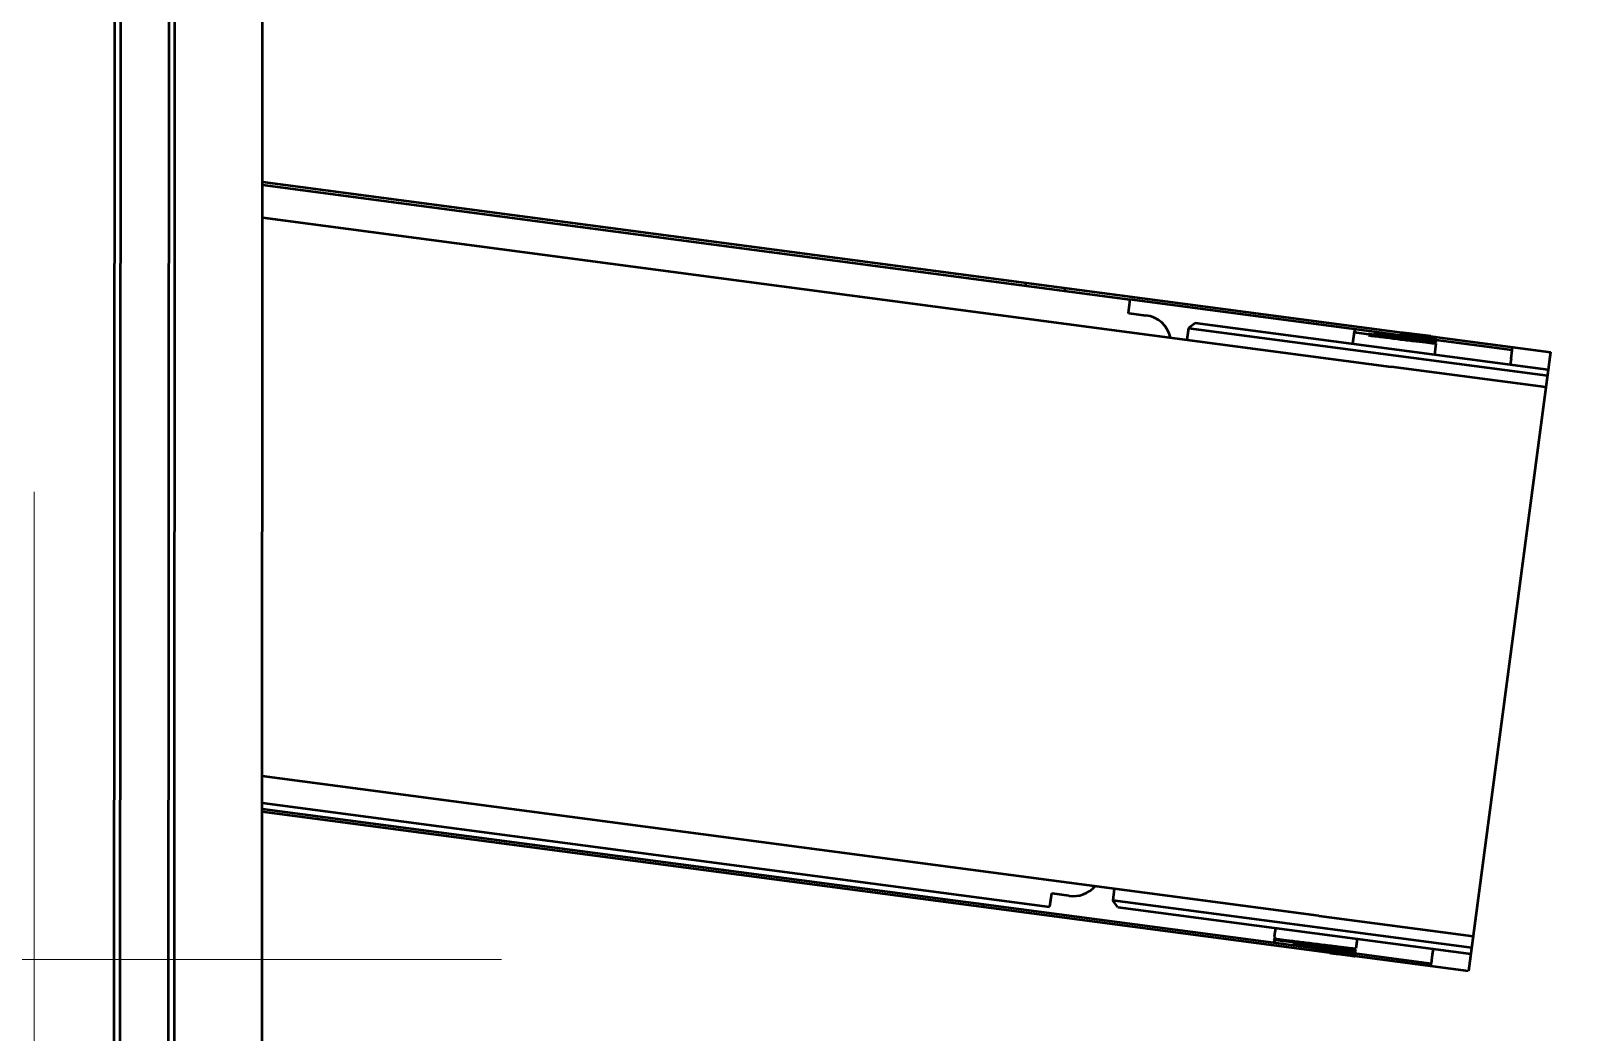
# Model space of a CAD drawing. Header units: millimetres. Extents: x 845401 to 948039, y 511594 to 550263.
# Drawn here: x 912824.5 to 913087.3, y 536170.3 to 536340.2 of the extents above; entities that cross this region are included whole.
import ezdxf

# ---------------------------------------------------------------- set-up
doc = ezdxf.new("R2010")
doc.units = ezdxf.units.MM
doc.layers.add('00', color=7, linetype='Continuous')
doc.layers.add('A-剖-0.10mm.......SECT-L01', color=255, linetype='Continuous', lineweight=18)
doc.layers.add('可见 (ISO)', color=7, linetype='Continuous', lineweight=50)

# ---------------------------------------------------------------- blocks, each defined once
blk = doc.blocks.new('单件分离新结构核图')
at = {"layer": '可见 (ISO)'}
for p, q in [((4619101.27, 893985.08), (4619101.27, 896285.08)), ((4619102.27, 893985.08), (4619102.27, 896285.08)), ((4619110.47, 893985.08), (4619110.47, 896285.08)), ((4619111.47, 893985.08), (4619111.47, 896285.08)), ((4619126.37, 893985.08), (4619126.37, 896285.08)), ((4619126.37, 894968.13), (4619345.11, 894939.33)), ((4619126.37, 894967.6), (4619273.67, 894948.21)), ((4619126.37, 894962.05), (4619318.06, 894936.82)), ((4619256.02, 894950.53), (4619256.09, 894951.05)), ((4619262.64, 894950.19), (4619262.57, 894949.67)), ((4619273.67, 894948.21), (4619273.37, 894945.93)), ((4619314.78, 894942.8), (4619273.67, 894948.21)), ((4619273.49, 894945.91), (4619273.37, 894945.93)), ((4619273.49, 894945.91), (4619276.4, 894945.53)), ((4619284.75, 894944.23), (4619283.63, 894943.37)), ((4619344.72, 894936.33), (4619284.75, 894944.23)), ((4619283.63, 894943.37), (4619283.36, 894941.39)), ((4619283.63, 894943.37), (4619344.59, 894935.34)), ((4619311.78, 894942.69), (4619311.52, 894940.71)), ((4619311.78, 894942.69), (4619311.79, 894942.76)), ((4619311.78, 894942.69), (4619314.24, 894942.36)), ((4619311.82, 894943.04), (4619311.83, 894943.07)), ((4619311.98, 894942.92), (4619311.84, 894943.02)), ((4619311.92, 894942.82), (4619311.97, 894942.84)), ((4619311.97, 894942.84), (4619311.98, 894942.92)), ((4619311.98, 894942.92), (4619311.97, 894942.84)), ((4619312.01, 894943.15), (4619312.01, 894943.16)), ((4619312.01, 894943.16), (4619312.01, 894943.15)), ((4619314.24, 894942.36), (4619314.22, 894942.16)), ((4619314.22, 894942.16), (4619314.34, 894942.25)), ((4619314.33, 894942.35), (4619314.24, 894942.36)), ((4619315.21, 894942.24), (4619314.33, 894942.35)), ((4619314.35, 894942.33), (4619314.33, 894942.35)), ((4619314.34, 894942.25), (4619314.35, 894942.33)), ((4619319.73, 894942.14), (4619314.78, 894942.8)), ((4619315.22, 894942.54), (4619315.21, 894942.46)), ((4619315.37, 894942.34), (4619315.36, 894942.3)), ((4619315.41, 894942.66), (4619315.41, 894942.62)), ((4619319.73, 894942.14), (4619319.8, 894942.66)), ((4619325.58, 894941.6), (4619325.57, 894941.53)), ((4619325.75, 894941.67), (4619325.58, 894941.6)), ((4619325.62, 894941.89), (4619325.61, 894941.84)), ((4619325.76, 894941.68), (4619325.77, 894941.72)), ((4619325.65, 894940.78), (4619325.4, 894938.88)), ((4619325.5, 894940.98), (4619325.49, 894940.9)), ((4619325.49, 894940.9), (4619325.65, 894940.78)), ((4619325.66, 894941.04), (4619325.5, 894940.97)), ((4619325.54, 894941.29), (4619325.53, 894941.21)), ((4619325.7, 894941.36), (4619325.54, 894941.29)), ((4619325.68, 894941.05), (4619325.69, 894941.09)), ((4619333.06, 894940.39), (4619325.71, 894941.36)), ((4619325.72, 894941.37), (4619325.73, 894941.4)), ((4619345.11, 894939.33), (4619331.28, 894834.24)), ((4619338.61, 894939.66), (4619333.06, 894940.39)), ((4619338.42, 894938.17), (4619338.61, 894939.66)), ((4619338.61, 894939.66), (4619338.68, 894940.18)), ((4619344.33, 894933.36), (4619318.06, 894936.82)), ((4619338.42, 894938.17), (4619338.29, 894937.18)), ((4619305.8, 894843.62), (4619126.37, 894867.24)), ((4619126.37, 894862.7), (4619260.1, 894845.1)), ((4619126.37, 894861.7), (4619239.34, 894846.82)), ((4619331.28, 894834.24), (4619126.37, 894861.21)), ((4619260.4, 894847.38), (4619260.1, 894845.1)), ((4619260.4, 894847.38), (4619260.52, 894847.36)), ((4619263.43, 894846.98), (4619260.52, 894847.36)), ((4619271.09, 894848.19), (4619270.83, 894846.21)), ((4619239.34, 894846.82), (4619242.32, 894846.43)), ((4619242.26, 894845.95), (4619242.32, 894846.43)), ((4619242.32, 894846.43), (4619248.86, 894845.57)), ((4619248.86, 894845.57), (4619248.8, 894845.09)), ((4619248.86, 894845.57), (4619251.84, 894845.18)), ((4619251.84, 894845.18), (4619301.07, 894838.7)), ((4619331.79, 894838.18), (4619270.83, 894846.21)), ((4619271.69, 894845.08), (4619270.83, 894846.21)), ((4619271.69, 894845.08), (4619331.66, 894837.19)), ((4619305.8, 894843.62), (4619332.06, 894840.16)), ((4619298.15, 894839.14), (4619298.14, 894839.1)), ((4619298.19, 894839.45), (4619298.18, 894839.41)), ((4619298.34, 894839.29), (4619298.2, 894839.4)), ((4619298.23, 894839.77), (4619298.22, 894839.73)), ((4619298.38, 894839.61), (4619298.22, 894839.73)), ((4619298.23, 894839.77), (4619298.34, 894839.82)), ((4619298.46, 894841.56), (4619298.26, 894840.04)), ((4619298.36, 894839.97), (4619298.26, 894840.04)), ((4619298.33, 894839.21), (4619298.34, 894839.29)), ((4619298.33, 894839.21), (4619298.34, 894839.29)), ((4619298.37, 894840.04), (4619298.34, 894839.76)), ((4619298.37, 894839.53), (4619298.38, 894839.61)), ((4619298.37, 894839.53), (4619298.38, 894839.55)), ((4619298.38, 894839.55), (4619299.34, 894839.43)), ((4619299.34, 894839.43), (4619301.65, 894839.12)), ((4619312.34, 894839.73), (4619312.12, 894838.06)), ((4619298.16, 894839.08), (4619298.16, 894839.08)), ((4619301.07, 894838.7), (4619306.03, 894838.04)), ((4619301.58, 894838.92), (4619301.57, 894838.84)), ((4619301.72, 894838.68), (4619301.73, 894838.72)), ((4619301.76, 894839), (4619301.77, 894839.03)), ((4619305.96, 894837.57), (4619306.03, 894838.04)), ((4619311.98, 894837.1), (4619311.81, 894837.04)), ((4619311.81, 894836.96), (4619311.82, 894837.04)), ((4619311.85, 894837.27), (4619311.86, 894837.35)), ((4619311.85, 894837.28), (4619319.36, 894836.29)), ((4619312.02, 894837.42), (4619311.86, 894837.35)), ((4619311.89, 894837.59), (4619311.9, 894837.67)), ((4619312.06, 894837.73), (4619311.9, 894837.67)), ((4619311.94, 894836.79), (4619311.92, 894836.78)), ((4619311.93, 894837.9), (4619311.94, 894837.98)), ((4619311.93, 894837.9), (4619312.09, 894837.78)), ((4619312.12, 894838.06), (4619311.94, 894837.98)), ((4619311.96, 894836.84), (4619311.96, 894836.8)), ((4619312, 894837.15), (4619312, 894837.11)), ((4619312.04, 894837.47), (4619312.04, 894837.43)), ((4619312.09, 894837.78), (4619312.08, 894837.75)), ((4619312.08, 894837.75), (4619312.08, 894837.74)), ((4619312.08, 894837.75), (4619312.08, 894837.75)), ((4619325.1, 894837.04), (4619324.91, 894835.56)), ((4619325.23, 894838.04), (4619325.1, 894837.04)), ((4619319.36, 894836.29), (4619324.91, 894835.56)), ((4619324.84, 894835.08), (4619324.91, 894835.56))]:
    blk.add_line(p, q, dxfattribs=at)
for centre, major_axis, ratio, start_param, end_param in [((4619275.75, 894940.57), (0.65, 4.96), 0.99863, 5.080657, 6.283185), ((4619264.08, 894851.94), (-0.65, -4.96), 0.99863, 0, 0.976411), ((4619297.09, 894822.47), (2.32, 17.59), 0.5, 6.000012, 6.015054)]:
    blk.add_ellipse(centre, major_axis=major_axis, ratio=ratio, start_param=start_param, end_param=end_param, dxfattribs=at)
for points, knots in [([(4619311.79, 894942.76), (4619311.82, 894942.77), (4619311.85, 894942.79), (4619311.91, 894942.81), (4619311.94, 894942.83), (4619311.97, 894942.84)], [-0.03607493, -0.03607493, -0.03607493, -0.03607493, -0.01803798, -0.01803798, -0.000001, -0.000001, -0.000001, -0.000001]), ([(4619311.98, 894942.92), (4619311.96, 894942.94), (4619311.93, 894942.96), (4619311.88, 894942.99), (4619311.85, 894943.01), (4619311.82, 894943.04)], [-0.03594807, -0.03594807, -0.03594807, -0.03594807, -0.01797394, -0.01797394, 0, 0, 0, 0]), ([(4619311.83, 894943.07), (4619311.86, 894943.09), (4619311.89, 894943.1), (4619311.95, 894943.13), (4619311.98, 894943.14), (4619312.01, 894943.15)], [-0.03607493, -0.03607493, -0.03607493, -0.03607493, -0.01803798, -0.01803798, -0.000001, -0.000001, -0.000001, -0.000001]), ([(4619314.22, 894942.16), (4619314.9, 894942.08), (4619315.68, 894941.99), (4619317.35, 894941.78), (4619318.21, 894941.67), (4619319.95, 894941.45), (4619320.82, 894941.35), (4619322.46, 894941.14), (4619323.21, 894941.05), (4619324.43, 894940.91), (4619324.9, 894940.85), (4619325.51, 894940.78), (4619325.66, 894940.77), (4619325.65, 894940.78)], [-3.788754, -3.788754, -3.788754, -3.788754, -3.518995, -3.518995, -3.258988, -3.258988, -2.991193, -2.991193, -2.712884, -2.712884, -2.443494, -2.443494, -2.184479, -2.184479, -2.184479, -2.184479]), ([(4619325.5, 894940.97), (4619325.49, 894940.97), (4619325.34, 894940.98), (4619324.76, 894941.05), (4619324.31, 894941.1), (4619323.15, 894941.24), (4619322.44, 894941.33), (4619320.87, 894941.52), (4619320.03, 894941.62), (4619318.31, 894941.84), (4619317.46, 894941.94), (4619315.81, 894942.15), (4619315.03, 894942.25), (4619314.35, 894942.33)], [0.02692, 0.02692, 0.02692, 0.02692, 0.265642, 0.265642, 0.521602, 0.521602, 0.786962, 0.786962, 1.048502, 1.048502, 1.30615, 1.30615, 1.573684, 1.573684, 1.573684, 1.573684]), ([(4619315.21, 894942.46), (4619315.24, 894942.44), (4619315.26, 894942.42), (4619315.32, 894942.38), (4619315.34, 894942.36), (4619315.37, 894942.34)], [-0.03594725, -0.03594725, -0.03594725, -0.03594725, -0.01797361, -0.01797361, 0, 0, 0, 0]), ([(4619315.36, 894942.3), (4619315.34, 894942.29), (4619315.31, 894942.28), (4619315.26, 894942.26), (4619315.23, 894942.25), (4619315.21, 894942.24)], [-0.03101521, -0.03101521, -0.03101521, -0.03101521, -0.01550818, -0.01550818, -0.000001, -0.000001, -0.000001, -0.000001]), ([(4619315.41, 894942.62), (4619315.37, 894942.61), (4619315.34, 894942.59), (4619315.28, 894942.57), (4619315.25, 894942.55), (4619315.22, 894942.54)], [-0.03607394, -0.03607394, -0.03607394, -0.03607394, -0.01803698, -0.01803698, 0, 0, 0, 0]), ([(4619315.32, 894942.73), (4619315.33, 894942.72), (4619315.33, 894942.72), (4619315.36, 894942.7), (4619315.38, 894942.68), (4619315.41, 894942.66)], [-0.02011742, -0.02011742, -0.02011742, -0.02011742, -0.01797361, -0.01797361, 0, 0, 0, 0]), ([(4619325.69, 894941.09), (4619325.67, 894941.09), (4619325.53, 894941.1), (4619325.02, 894941.15), (4619324.67, 894941.2), (4619323.66, 894941.32), (4619322.98, 894941.4), (4619321.44, 894941.59), (4619320.58, 894941.7), (4619318.97, 894941.9), (4619318.23, 894941.99), (4619316.76, 894942.17), (4619316.04, 894942.26), (4619315.37, 894942.34)], [0.000001, 0.000001, 0.000001, 0.000001, 0.230773, 0.230773, 0.452547, 0.452547, 0.722613, 0.722613, 0.99268, 0.99268, 1.214453, 1.214453, 1.445225, 1.445225, 1.445225, 1.445225]), ([(4619325.73, 894941.4), (4619325.71, 894941.4), (4619325.57, 894941.41), (4619325.06, 894941.47), (4619324.71, 894941.51), (4619323.71, 894941.63), (4619323.03, 894941.72), (4619321.48, 894941.91), (4619320.63, 894942.01), (4619319.01, 894942.21), (4619318.28, 894942.3), (4619316.8, 894942.49), (4619316.08, 894942.58), (4619315.41, 894942.66)], [0, 0, 0, 0, 0.230773, 0.230773, 0.452546, 0.452546, 0.722612, 0.722612, 0.992679, 0.992679, 1.214452, 1.214452, 1.445224, 1.445224, 1.445224, 1.445224]), ([(4619325.72, 894941.37), (4619325.7, 894941.36), (4619325.35, 894941.4), (4619324.79, 894941.46), (4619324.08, 894941.55), (4619322.9, 894941.69), (4619321.51, 894941.86), (4619320.63, 894941.97), (4619319.68, 894942.09), (4619318.77, 894942.2), (4619317.65, 894942.34), (4619316.46, 894942.49), (4619315.41, 894942.62)], [0.966826844, 0.966826844, 0.966826844, 0.966826844, 0.968795661, 0.968795661, 0.968795661, 0.971280961, 0.971280961, 0.971280961, 0.972866231, 0.972866231, 0.972866231, 0.974835049, 0.974835049, 0.974835049, 0.974835049]), ([(4619325.77, 894941.72), (4619325.76, 894941.72), (4619325.62, 894941.73), (4619325.11, 894941.78), (4619324.75, 894941.83), (4619323.75, 894941.95), (4619323.07, 894942.03), (4619321.52, 894942.22), (4619320.67, 894942.33), (4619319.78, 894942.44), (4619319.77, 894942.44), (4619319.77, 894942.44)], [0.000001, 0.000001, 0.000001, 0.000001, 0.2307732, 0.2307732, 0.4525467, 0.4525467, 0.7226132, 0.7226132, 0.9926796, 0.9926796, 0.9938101, 0.9938101, 0.9938101, 0.9938101]), ([(4619325.76, 894941.68), (4619325.74, 894941.67), (4619325.39, 894941.71), (4619324.83, 894941.78), (4619324.12, 894941.86), (4619322.94, 894942), (4619321.55, 894942.18), (4619320.98, 894942.25), (4619320.37, 894942.32), (4619319.77, 894942.4)], [0.942403424, 0.942403424, 0.942403424, 0.942403424, 0.944372241, 0.944372241, 0.944372241, 0.946857541, 0.946857541, 0.946857541, 0.947892904, 0.947892904, 0.947892904, 0.947892904]), ([(4619325.77, 894941.72), (4619325.74, 894941.74), (4619325.72, 894941.76), (4619325.66, 894941.8), (4619325.64, 894941.82), (4619325.61, 894941.84)], [-0.03607492, -0.03607492, -0.03607492, -0.03607492, -0.01803798, -0.01803798, -0.00047941, -0.00047941, -0.00047941, -0.00047941]), ([(4619325.69, 894941.09), (4619325.66, 894941.11), (4619325.63, 894941.13), (4619325.58, 894941.17), (4619325.56, 894941.19), (4619325.53, 894941.21)], [-0.03607492, -0.03607492, -0.03607492, -0.03607492, -0.01803798, -0.01803798, -0.00047941, -0.00047941, -0.00047941, -0.00047941]), ([(4619325.73, 894941.4), (4619325.7, 894941.43), (4619325.68, 894941.45), (4619325.62, 894941.49), (4619325.6, 894941.51), (4619325.57, 894941.53)], [-0.03607493, -0.03607493, -0.03607493, -0.03607493, -0.01803798, -0.01803798, -0.00047941, -0.00047941, -0.00047941, -0.00047941]), ([(4619298.15, 894839.14), (4619298.18, 894839.15), (4619298.21, 894839.16), (4619298.27, 894839.19), (4619298.3, 894839.2), (4619298.33, 894839.21)], [-0.03607393, -0.03607393, -0.03607393, -0.03607393, -0.01803698, -0.01803698, 0, 0, 0, 0]), ([(4619298.34, 894839.29), (4619298.31, 894839.31), (4619298.29, 894839.33), (4619298.23, 894839.37), (4619298.21, 894839.39), (4619298.18, 894839.41)], [-0.03594725, -0.03594725, -0.03594725, -0.03594725, -0.01797361, -0.01797361, 0, 0, 0, 0]), ([(4619298.19, 894839.45), (4619298.22, 894839.46), (4619298.25, 894839.48), (4619298.31, 894839.5), (4619298.34, 894839.52), (4619298.37, 894839.53)], [-0.03607393, -0.03607393, -0.03607393, -0.03607393, -0.01803698, -0.01803698, 0, 0, 0, 0]), ([(4619298.22, 894839.73), (4619298.21, 894839.73), (4619298.33, 894839.72), (4619298.85, 894839.67), (4619299.28, 894839.62), (4619300.45, 894839.48), (4619301.18, 894839.39), (4619302.79, 894839.19), (4619303.65, 894839.08), (4619305.45, 894838.86), (4619306.36, 894838.74), (4619308.1, 894838.53), (4619308.91, 894838.43), (4619310.29, 894838.26), (4619310.85, 894838.19), (4619311.71, 894838.09), (4619311.99, 894838.06), (4619312.11, 894838.06), (4619312.12, 894838.06), (4619312.12, 894838.06)], [-4.545679, -4.545679, -4.545679, -4.545679, -4.313288, -4.313288, -4.045708, -4.045708, -3.766246, -3.766246, -3.49745, -3.49745, -3.222585, -3.222585, -2.946603, -2.946603, -2.680737, -2.680737, -2.402751, -2.402751, -2.330392, -2.330392, -2.330392, -2.330392]), ([(4619299.34, 894839.43), (4619300.05, 894839.34), (4619301.24, 894839.2), (4619302.61, 894839.03), (4619303.44, 894838.93), (4619304.31, 894838.82), (4619305.15, 894838.72), (4619306.54, 894838.54), (4619308.05, 894838.36), (4619309.23, 894838.21), (4619309.97, 894838.12), (4619310.58, 894838.05), (4619311.02, 894838), (4619311.58, 894837.93), (4619311.92, 894837.9), (4619311.93, 894837.9)], [0.97567857, 0.97567857, 0.97567857, 0.97567857, 0.97817177, 0.97817177, 0.97817177, 0.9796748, 0.9796748, 0.9796748, 0.98217219, 0.98217219, 0.98217219, 0.98373984, 0.98373984, 0.98373984, 0.98577236, 0.98577236, 0.98577236, 0.98577236]), ([(4619301.57, 894838.84), (4619301.59, 894838.82), (4619301.62, 894838.8), (4619301.67, 894838.76), (4619301.7, 894838.74), (4619301.73, 894838.72)], [-0.03594725, -0.03594725, -0.03594725, -0.03594725, -0.01797361, -0.01797361, 0, 0, 0, 0]), ([(4619301.76, 894839), (4619301.73, 894838.98), (4619301.7, 894838.97), (4619301.64, 894838.94), (4619301.61, 894838.93), (4619301.58, 894838.92)], [-0.03607393, -0.03607393, -0.03607393, -0.03607393, -0.01803698, -0.01803698, 0, 0, 0, 0]), ([(4619301.72, 894838.68), (4619301.69, 894838.67), (4619301.66, 894838.65), (4619301.62, 894838.64), (4619301.61, 894838.63), (4619301.6, 894838.63)], [-0.03607393, -0.03607393, -0.03607393, -0.03607393, -0.01803698, -0.01803698, -0.01139413, -0.01139413, -0.01139413, -0.01139413]), ([(4619312.09, 894837.78), (4619312.09, 894837.78), (4619312.06, 894837.78), (4619311.84, 894837.8), (4619311.53, 894837.83), (4619310.59, 894837.95), (4619309.96, 894838.02), (4619308.49, 894838.2), (4619307.66, 894838.3), (4619305.96, 894838.51), (4619305.1, 894838.62), (4619303.38, 894838.84), (4619302.54, 894838.94), (4619301.77, 894839.03)], [-1.467462, -1.467462, -1.467462, -1.467462, -1.339901, -1.339901, -1.074026, -1.074026, -0.796048, -0.796048, -0.523267, -0.523267, -0.265917, -0.265917, -0.000001, -0.000001, -0.000001, -0.000001]), ([(4619311.96, 894836.84), (4619311.94, 894836.86), (4619311.91, 894836.88), (4619311.86, 894836.92), (4619311.83, 894836.94), (4619311.81, 894836.96)], [-0.03607393, -0.03607393, -0.03607393, -0.03607393, -0.01803698, -0.01803698, -0.00047842, -0.00047842, -0.00047842, -0.00047842]), ([(4619312, 894837.15), (4619311.98, 894837.17), (4619311.95, 894837.19), (4619311.9, 894837.23), (4619311.87, 894837.25), (4619311.85, 894837.27)], [-0.03607393, -0.03607393, -0.03607393, -0.03607393, -0.01803698, -0.01803698, -0.00047842, -0.00047842, -0.00047842, -0.00047842]), ([(4619312.04, 894837.47), (4619312.02, 894837.49), (4619311.99, 894837.51), (4619311.94, 894837.55), (4619311.91, 894837.57), (4619311.89, 894837.59)], [-0.03607393, -0.03607393, -0.03607393, -0.03607393, -0.01803698, -0.01803698, -0.00047842, -0.00047842, -0.00047842, -0.00047842])]:
    blk.add_open_spline(points, degree=3, knots=knots, dxfattribs=at)
for points, weights in [([(4619311.97, 894942.84), (4619311.97, 894942.84), (4619311.97, 894942.84)], [0.933170000564, 0.933093997637, 0.933054717492]), ([(4619311.98, 894942.92), (4619311.98, 894942.92), (4619311.98, 894942.92)], [0.933170000676, 0.933012701892, 0.933012701892]), ([(4619312.01, 894943.15), (4619312.01, 894943.15), (4619312.01, 894943.15)], [0.933170000567, 0.93302153967, 0.93301319844]), ([(4619298.33, 894839.21), (4619298.33, 894839.21), (4619298.33, 894839.21)], [0.93301319844, 0.933021539673, 0.933170000676]), ([(4619298.34, 894839.29), (4619298.34, 894839.29), (4619298.34, 894839.29)], [0.933012701892, 0.933012701892, 0.933170000676]), ([(4619298.37, 894839.53), (4619298.37, 894839.53), (4619298.37, 894839.53)], [0.93301319844, 0.933021539673, 0.933170000676]), ([(4619311.45, 894836.85), (4619311.93, 894836.79), (4619311.96, 894836.8)], [0.968178655781, 0.934597751059, 0.93308414545])]:
    blk.add_rational_spline(points, weights, degree=2, dxfattribs=at)
for points, weights, knots in [([(4619325.49, 894940.9), (4619325.49, 894940.88), (4619324.58, 894940.99), (4619322.62, 894941.22), (4619318.71, 894941.71), (4619316.23, 894942.02), (4619314.34, 894942.25)], [0.933012701892, 0.933012701892, 1, 0.866025403784, 1, 0.910794348249, 0.94038208762], [0.991183796, 0.991183796, 0.991183796, 0.993219081, 0.993219081, 0.997289651, 0.997289651, 1, 1, 1]), ([(4619325.53, 894941.21), (4619325.53, 894941.2), (4619324.62, 894941.3), (4619322.66, 894941.54), (4619318.75, 894942.02), (4619316.84, 894942.26), (4619315.21, 894942.46)], [0.933012701892, 0.933012701892, 1, 0.866025403784, 1, 0.929766625411, 0.933170000557], [0.966760376, 0.966760376, 0.966760376, 0.968795661, 0.968795661, 0.972866231, 0.972866231, 0.975000142, 0.975000142, 0.975000142]), ([(4619325.54, 894941.29), (4619325.51, 894941.28), (4619324.63, 894941.38), (4619322.67, 894941.61), (4619318.76, 894942.1), (4619316.85, 894942.34), (4619315.22, 894942.54)], [0.933054717492, 0.934690352491, 1, 0.866025403784, 1, 0.929766624189, 0.933170000675], [0.966811349, 0.966811349, 0.966811349, 0.968795661, 0.968795661, 0.972866231, 0.972866231, 0.975000142, 0.975000142, 0.975000142]), ([(4619325.68, 894941.05), (4619325.65, 894941.04), (4619324.75, 894941.15), (4619322.74, 894941.39), (4619318.73, 894941.89), (4619316.94, 894942.11), (4619315.36, 894942.3)], [0.933084145451, 0.935200351537, 1, 0.866025403784, 1, 0.935200351812, 0.933084145469], [0.991250264, 0.991250264, 0.991250264, 0.993219081, 0.993219081, 0.997289651, 0.997289651, 0.999258469, 0.999258469, 0.999258469]), ([(4619325.57, 894941.53), (4619325.57, 894941.51), (4619324.66, 894941.62), (4619323.01, 894941.81), (4619319.74, 894942.22)], [0.933012701892, 0.933012701892, 1, 0.884575964024, 0.968036021858], [0.942336956, 0.942336956, 0.942336956, 0.944372241, 0.944372241, 0.947879187, 0.947879187, 0.947879187]), ([(4619325.58, 894941.6), (4619325.56, 894941.59), (4619324.67, 894941.7), (4619323.02, 894941.89), (4619319.75, 894942.3)], [0.933054717492, 0.934690352491, 1, 0.884575964024, 0.968036021858], [0.942387929, 0.942387929, 0.942387929, 0.944372241, 0.944372241, 0.947879187, 0.947879187, 0.947879187]), ([(4619325.61, 894941.84), (4619325.61, 894941.83), (4619324.7, 894941.93), (4619323.05, 894942.13), (4619319.78, 894942.54)], [0.933012701892, 0.933012701892, 1, 0.884575964024, 0.968036021858], [0.917913536, 0.917913536, 0.917913536, 0.919948821, 0.919948821, 0.923455767, 0.923455767, 0.923455767]), ([(4619324.78, 894942.01), (4619324.75, 894942.01), (4619324.71, 894942.01), (4619323.06, 894942.21), (4619319.79, 894942.61)], [0.995010591116, 0.997457027379, 1, 0.884575964024, 0.968036021858], [0.919871558, 0.919871558, 0.919871558, 0.919948821, 0.919948821, 0.923455767, 0.923455767, 0.923455767]), ([(4619298.38, 894839.61), (4619298.38, 894839.62), (4619299.29, 894839.51), (4619301.25, 894839.28), (4619305.16, 894838.79), (4619309.07, 894838.31), (4619311.03, 894838.07), (4619311.91, 894837.97), (4619311.94, 894837.98)], [0.933012701892, 0.933012701892, 1, 0.866025403784, 1, 0.866025403784, 1, 0.934690352491, 0.933054717492], [0.97357724, 0.97357724, 0.97357724, 0.97560976, 0.97560976, 0.9796748, 0.9796748, 0.98373984, 0.98373984, 0.98572145, 0.98572145, 0.98572145]), ([(4619301.57, 894838.84), (4619303.2, 894838.64), (4619305.11, 894838.4), (4619309.02, 894837.91), (4619310.98, 894837.68), (4619311.89, 894837.57), (4619311.89, 894837.59)], [0.933170000676, 0.929766624181, 1, 0.866025403784, 1, 0.933012701892, 0.933012701892], [0.95315354, 0.95315354, 0.95315354, 0.955284553, 0.955284553, 0.959349593, 0.959349593, 0.961382114, 0.961382114, 0.961382114]), ([(4619301.58, 894838.92), (4619303.21, 894838.72), (4619305.12, 894838.48), (4619309.03, 894837.99), (4619310.99, 894837.76), (4619311.87, 894837.66), (4619311.9, 894837.67)], [0.933170000676, 0.929766624181, 1, 0.866025403784, 1, 0.934690352491, 0.933054717492], [0.95315354, 0.95315354, 0.95315354, 0.955284553, 0.955284553, 0.959349593, 0.959349593, 0.961331211, 0.961331211, 0.961331211]), ([(4619301.72, 894838.68), (4619303.29, 894838.49), (4619305.09, 894838.26), (4619309.1, 894837.76), (4619311.11, 894837.52), (4619312.01, 894837.42), (4619312.04, 894837.43)], [0.93308414545, 0.935200351523, 1, 0.866025403784, 1, 0.935200351523, 0.93308414545], [0.928928166, 0.928928166, 0.928928166, 0.930894309, 0.930894309, 0.93495935, 0.93495935, 0.936925493, 0.936925493, 0.936925493]), ([(4619301.73, 894838.72), (4619303.3, 894838.53), (4619305.09, 894838.3), (4619309.11, 894837.8), (4619311.11, 894837.56), (4619312.01, 894837.46), (4619312.04, 894837.47)], [0.93308414545, 0.935200351523, 1, 0.866025403784, 1, 0.935200351523, 0.93308414545], [0.95331841, 0.95331841, 0.95331841, 0.955284553, 0.955284553, 0.959349593, 0.959349593, 0.961315736, 0.961315736, 0.961315736]), ([(4619301.76, 894839), (4619303.33, 894838.8), (4619305.13, 894838.58), (4619309.14, 894838.08), (4619311.15, 894837.84), (4619312.05, 894837.73), (4619312.08, 894837.74)], [0.93308414545, 0.935200351523, 1, 0.866025403784, 1, 0.935200351523, 0.93308414545], [0.95331841, 0.95331841, 0.95331841, 0.955284553, 0.955284553, 0.959349593, 0.959349593, 0.961315736, 0.961315736, 0.961315736]), ([(4619305.58, 894838.1), (4619309.15, 894837.66), (4619310.95, 894837.45), (4619311.83, 894837.34), (4619311.86, 894837.35)], [0.981660704348, 0.875926817097, 1, 0.934690352491, 0.933054717492], [0.931194736, 0.931194736, 0.931194736, 0.93495935, 0.93495935, 0.936940967, 0.936940967, 0.936940967]), ([(4619305.98, 894837.65), (4619309.24, 894837.25), (4619310.89, 894837.05), (4619311.8, 894836.94), (4619311.81, 894836.96)], [0.968036021858, 0.884575964024, 1, 0.933012701892, 0.933012701892], [0.907066924, 0.907066924, 0.907066924, 0.910569106, 0.910569106, 0.912601626, 0.912601626, 0.912601626]), ([(4619305.99, 894837.73), (4619309.25, 894837.33), (4619310.9, 894837.13), (4619311.79, 894837.03), (4619311.81, 894837.04)], [0.968036021858, 0.884575964024, 1, 0.934690352491, 0.933054717492], [0.907066924, 0.907066924, 0.907066924, 0.910569106, 0.910569106, 0.912550723, 0.912550723, 0.912550723]), ([(4619306, 894837.87), (4619309.37, 894837.45), (4619311.07, 894837.25), (4619311.97, 894837.14), (4619312, 894837.15)], [0.968691979443, 0.884124478346, 1, 0.935200351523, 0.93308414545], [0.931443469, 0.931443469, 0.931443469, 0.93495935, 0.93495935, 0.936925493, 0.936925493, 0.936925493]), ([(4619306, 894837.83), (4619309.37, 894837.41), (4619311.07, 894837.21), (4619311.96, 894837.1), (4619312, 894837.11)], [0.968691979443, 0.884124478346, 1, 0.935200351523, 0.93308414545], [0.907053225, 0.907053225, 0.907053225, 0.910569106, 0.910569106, 0.912535249, 0.912535249, 0.912535249]), ([(4619306.02, 894837.97), (4619309.28, 894837.56), (4619310.94, 894837.37), (4619311.84, 894837.26), (4619311.85, 894837.27)], [0.968036021858, 0.884575964024, 1, 0.933012701892, 0.933012701892], [0.931457168, 0.931457168, 0.931457168, 0.93495935, 0.93495935, 0.93699187, 0.93699187, 0.93699187]), ([(4619307.71, 894837.34), (4619309.86, 894837.07), (4619311.03, 894836.93), (4619311.93, 894836.83), (4619311.96, 894836.84)], [0.936637571591, 0.917430011909, 1, 0.935200351523, 0.93308414545], [0.908063777, 0.908063777, 0.908063777, 0.910569106, 0.910569106, 0.912535249, 0.912535249, 0.912535249])]:
    blk.add_rational_spline(points, weights, degree=2, knots=knots, dxfattribs=at)
for points in [[(4619325.75, 894941.67), (4619325.75, 894941.68), (4619325.76, 894941.68), (4619325.76, 894941.68)], [(4619325.66, 894941.04), (4619325.67, 894941.05), (4619325.67, 894941.05), (4619325.68, 894941.05)], [(4619325.7, 894941.36), (4619325.71, 894941.36), (4619325.72, 894941.36), (4619325.72, 894941.37)], [(4619298.16, 894839.08), (4619298.16, 894839.08), (4619298.15, 894839.09), (4619298.14, 894839.1)], [(4619298.34, 894839.76), (4619298.26, 894839.77), (4619298.23, 894839.77), (4619298.23, 894839.77)], [(4619298.26, 894840.04), (4619298.26, 894840.05), (4619298.3, 894840.04), (4619298.37, 894840.04)], [(4619311.94, 894836.79), (4619311.94, 894836.79), (4619311.95, 894836.8), (4619311.96, 894836.8)], [(4619311.98, 894837.1), (4619311.98, 894837.11), (4619311.99, 894837.11), (4619312, 894837.11)], [(4619312.02, 894837.42), (4619312.03, 894837.42), (4619312.03, 894837.42), (4619312.04, 894837.43)], [(4619312.06, 894837.73), (4619312.07, 894837.74), (4619312.07, 894837.74), (4619312.08, 894837.74)]]:
    blk.add_open_spline(points, degree=3, dxfattribs=at)
blk = doc.blocks.new('C线')
at = {"layer": 'A-剖-0.10mm.......SECT-L01', "color": 1, "rotation": 359.9712527628268}
blk.add_blockref('单件分离新结构核图', (-3624841.16, -417498.02, 12.69), dxfattribs=at)
blk = doc.blocks.new('BC线平台')
at = {"layer": 'A-剖-0.10mm.......SECT-L01'}
h = blk.add_hatch(dxfattribs=at)
h.set_pattern_fill('CROSS', color=2, scale=50)
h.set_pattern_definition([(0, (691447.87, 341554.85), (317.5, 317.5), [158.75, -476.25]), (90, (691527.24, 341475.47), (-317.5, 317.5), [158.75, -476.25])])
h.paths.add_polyline_path([(791174.13, 370096.42), (802932.03, 370096.42), (802932.03, 366396.42), (791174.13, 366396.42)])

msp = doc.modelspace()

# ---------------------------------------------------------------- block references
at = {"layer": '00'}
for name, p in [('BC线平台', (120688.34, 168041.31, -0.98)), ('C线', (-81869.83, 61162.22))]:
    msp.add_blockref(name, p, dxfattribs=at)

doc.saveas('drawing.dxf')
